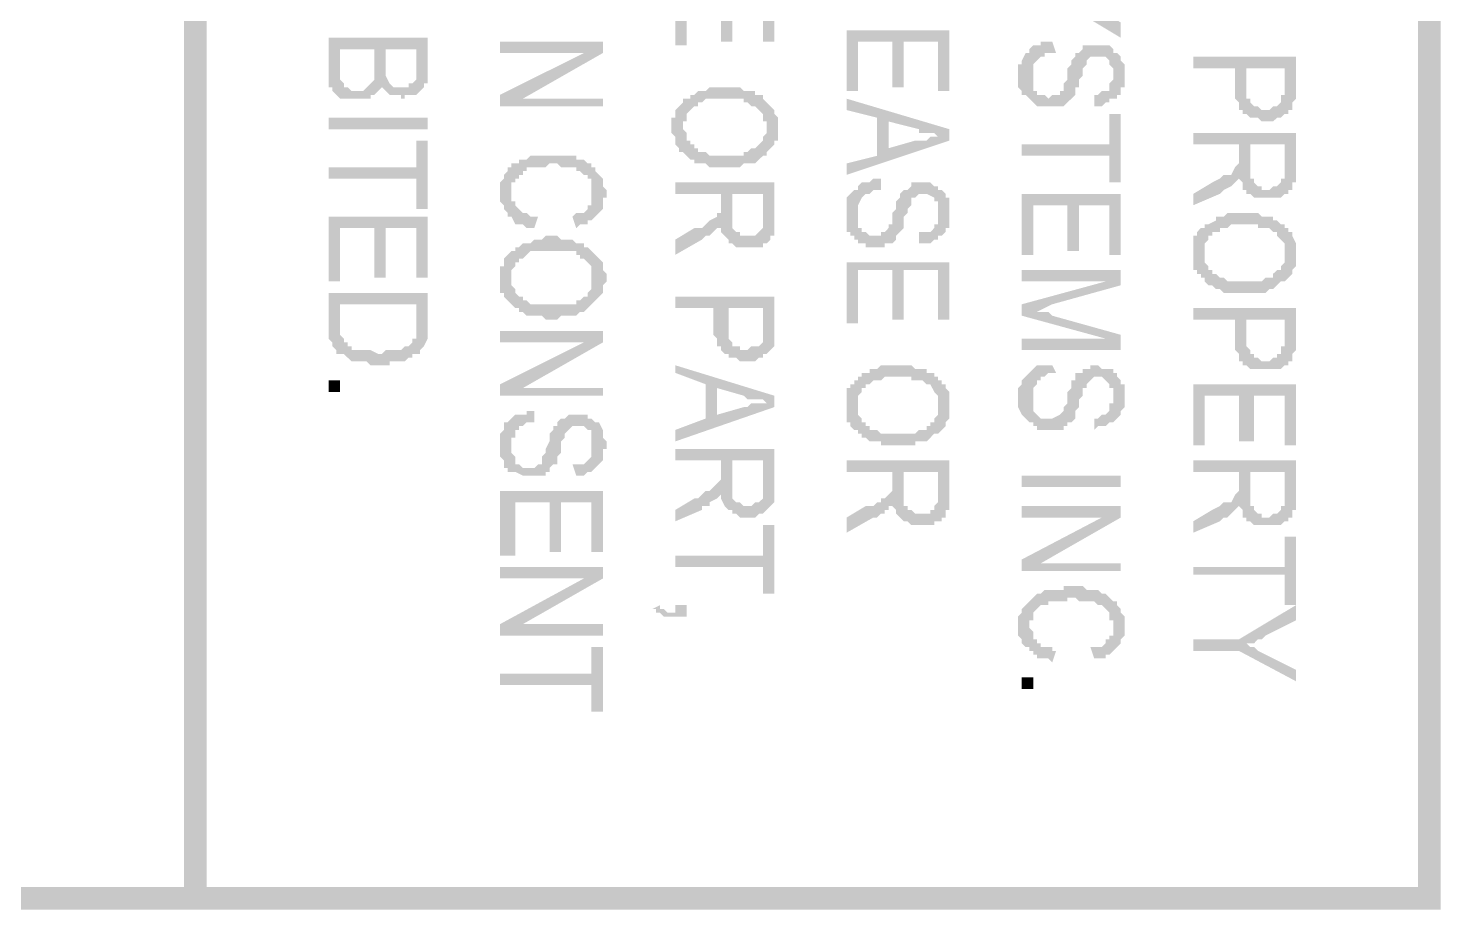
# Model space of a CAD drawing. Header units: inches. Extents: x -186 to 186, y -282 to 282.
# Drawn here: x 172.37 to 186.11, y -282.11 to -273.54 of the extents above; entities that cross this region are included whole.
import ezdxf

# ---------------------------------------------------------------- set-up
doc = ezdxf.new("R2010")
doc.units = ezdxf.units.IN
doc.header["$MEASUREMENT"] = 0
doc.layers.add('H', color=7, linetype='CONTINUOUS', lineweight=100)

msp = doc.modelspace()

# ---------------------------------------------------------------- hatches: boundary and pattern name
at = {"layer": 'H', "linetype": 'Continuous'}
for points in [[(186.111, -282.111), (185.889, 281.889), (186.111, 282.111)], [(185.889, -281.889), (186.111, -282.111), (185.889, 281.889)], [(186.111, -282.111), (185.889, -258.111), (186.111, -257.889)], [(174.111, -258), (173.889, -258), (174.111, -282)], [(173.889, -258), (174.111, -282), (173.889, -282)], [(185.889, -281.889), (186.111, -282.111), (185.889, -258.111)], [(179.63, -273.667), (179.63, -273.111), (178.667, -273.111), (178.667, -273.704), (178.778, -273.704), (178.778, -273.185), (179.111, -273.185), (179.111, -273.667), (179.222, -273.667), (179.222, -273.185), (179.519, -273.185), (179.519, -273.667)], [(183, -273.63), (183, -273.481), (182.741, -273.333), (182.704, -273.333), (182.667, -273.296), (182.63, -273.296), (182.593, -273.259), (182.556, -273.259), (182.556, -273.222), (182.444, -273.185), (182.037, -273.185), (182.037, -273.296), (182.444, -273.296)], [(181.333, -274.148), (181.333, -273.556), (180.333, -273.556), (180.333, -274.148), (180.444, -274.148), (180.444, -273.667), (180.778, -273.667), (180.778, -274.111), (180.889, -274.111), (180.889, -273.667), (181.222, -273.667), (181.222, -274.148)], [(176.259, -273.926), (176.259, -273.63), (175.296, -273.63), (175.296, -274), (175.296, -274.037), (175.296, -274.074), (175.296, -274.111), (175.333, -274.111), (175.333, -274.148), (175.37, -274.185), (175.407, -273.741), (175.741, -273.741), (175.741, -273.926), (175.741, -274.185), (175.778, -274.148), (175.815, -274.111), (175.852, -274.148), (175.852, -273.741), (176.148, -273.741), (176.148, -273.889), (176.185, -274.148), (176.222, -274.111), (176.222, -274.074), (176.259, -274.074), (176.259, -274.037), (176.259, -273.963)], [(175.741, -274.185), (175.741, -273.926), (175.741, -274.037), (175.704, -274.074), (175.667, -274.111), (175.63, -274.148), (175.519, -274.148), (175.481, -274.111), (175.444, -274.111), (175.444, -274.074), (175.407, -274.037), (175.407, -273.741), (175.37, -274.185), (175.407, -274.222), (175.444, -274.222), (175.481, -274.222), (175.667, -274.222), (175.704, -274.222), (175.704, -274.185)], [(176.185, -274.148), (176.148, -273.889), (176.148, -273.963), (176.148, -274), (176.148, -274.037), (176.111, -274.074), (176.074, -274.074), (176.074, -274.111), (176.037, -274.111), (176, -274.111), (175.963, -274.111), (175.926, -274.111), (175.889, -274.074), (175.852, -274), (175.852, -273.963), (175.852, -273.741), (175.852, -274.148), (175.889, -274.185), (175.926, -274.185), (176, -274.185), (176, -274.222), (176.037, -274.222), (176.037, -274.185), (176.111, -274.185), (176.148, -274.185)], [(177.963, -273.778), (177.963, -273.667), (176.963, -273.667), (176.963, -273.778), (177.778, -273.778)], [(183.037, -274), (183.037, -273.963), (183.037, -273.889), (183, -273.852), (183, -273.815), (182.963, -273.778), (182.926, -273.778), (182.926, -273.741), (182.889, -273.704), (182.852, -273.704), (182.815, -273.704), (182.778, -273.704), (182.704, -273.704), (182.667, -273.704), (182.63, -273.704), (182.63, -273.741), (182.593, -273.778), (182.556, -273.778), (182.556, -273.815), (182.519, -273.852), (182.519, -273.889), (182.481, -273.926), (182.481, -273.963), (182.481, -274), (182.481, -274.037), (182.444, -274.074), (182.444, -274.111), (182.444, -274.148), (182.407, -274.148), (182.407, -274.185), (182.37, -274.185), (182.333, -274.185), (182.296, -274.222), (182.259, -274.185), (182.222, -274.185), (182.185, -274.185), (182.185, -274.148), (182.148, -274.148), (182.148, -274.111), (182.148, -274.074), (182.148, -274), (182.111, -273.741), (182.111, -273.778), (182.074, -273.778), (182.037, -273.852), (182.037, -273.889), (182, -273.889), (182, -274.111), (182.037, -274.148), (182.037, -274.185), (182.074, -274.185), (182.111, -274.222), (182.148, -274.259), (182.185, -274.296), (182.222, -274.296), (182.37, -274.296), (182.407, -274.296), (182.444, -274.296), (182.481, -274.259), (182.519, -274.222), (182.556, -274.185), (182.556, -274.148), (182.556, -274.111), (182.593, -274.111), (182.593, -274.074), (182.593, -274.037), (182.63, -274), (182.63, -273.963), (182.63, -273.926), (182.667, -273.889), (182.667, -273.852), (182.704, -273.815), (182.741, -273.815), (182.815, -273.815), (182.852, -273.815), (182.889, -273.852), (182.889, -273.889), (182.926, -273.926), (182.926, -274), (182.926, -274.222), (182.963, -274.222), (182.963, -274.185), (183, -274.185), (183, -274.111), (183.037, -274.111), (183.037, -274.037)], [(182.37, -273.778), (182.333, -273.667), (182.296, -273.667), (182.259, -273.667), (182.222, -273.667), (182.222, -273.704), (182.185, -273.704), (182.148, -273.704), (182.111, -273.741), (182.148, -274), (182.148, -273.926), (182.148, -273.889), (182.185, -273.852), (182.222, -273.815), (182.259, -273.815), (182.259, -273.778), (182.296, -273.778), (182.333, -273.778)], [(177.963, -273.778), (177.778, -273.778), (176.963, -274.185), (177.185, -274.222)], [(184.704, -274.111), (184.704, -273.815), (183.704, -273.815), (183.704, -273.926), (184.111, -273.926), (184.111, -274.185), (184.111, -274.222), (184.148, -274.259), (184.148, -274.296), (184.148, -274.333), (184.185, -274.333), (184.185, -274.37), (184.222, -274.37), (184.222, -273.926), (184.593, -273.926), (184.593, -274.37), (184.63, -274.37), (184.63, -274.333), (184.667, -274.333), (184.667, -274.296), (184.667, -274.259), (184.704, -274.222), (184.704, -274.148)], [(182.926, -274.222), (182.926, -274), (182.926, -274.037), (182.889, -274.074), (182.889, -274.111), (182.889, -274.148), (182.852, -274.148), (182.815, -274.148), (182.778, -274.185), (182.741, -274.185), (182.741, -274.296), (182.778, -274.296), (182.815, -274.296), (182.852, -274.259), (182.889, -274.259), (182.889, -274.222)], [(184.593, -274.37), (184.593, -274.111), (184.593, -274.185), (184.556, -274.185), (184.556, -274.222), (184.556, -274.259), (184.519, -274.296), (184.481, -274.296), (184.444, -274.333), (184.37, -274.333), (184.333, -274.296), (184.296, -274.296), (184.259, -274.259), (184.259, -274.222), (184.222, -274.222), (184.222, -274.185), (184.222, -273.926), (184.222, -274.37), (184.259, -274.407), (184.296, -274.407), (184.333, -274.407), (184.37, -274.444), (184.481, -274.444), (184.519, -274.407), (184.556, -274.407)], [(179.667, -274.519), (179.667, -274.444), (179.667, -274.407), (179.63, -274.37), (179.63, -274.333), (179.593, -274.296), (179.519, -274.222), (179.519, -274.185), (179.481, -274.185), (179.444, -274.185), (179.444, -274.148), (179.407, -274.148), (179.37, -274.148), (179.333, -274.148), (179.296, -274.111), (179.222, -274.111), (179.185, -274.111), (179.111, -274.111), (179.074, -274.111), (179, -274.111), (178.963, -274.148), (178.926, -274.148), (178.889, -274.148), (178.852, -274.185), (178.815, -274.185), (178.815, -274.222), (178.778, -274.222), (178.741, -274.222), (178.741, -274.259), (178.704, -274.296), (178.667, -274.333), (178.667, -274.37), (178.667, -274.407), (178.63, -274.407), (178.63, -274.556), (178.667, -274.593), (178.667, -274.63), (178.667, -274.667), (178.704, -274.704), (178.704, -274.741), (178.741, -274.741), (178.741, -274.444), (178.778, -274.444), (178.778, -274.407), (178.778, -274.37), (178.815, -274.333), (178.852, -274.296), (178.889, -274.296), (178.889, -274.259), (178.926, -274.259), (178.963, -274.222), (179, -274.222), (179.259, -274.222), (179.296, -274.222), (179.333, -274.222), (179.333, -274.259), (179.37, -274.259), (179.407, -274.296), (179.444, -274.296), (179.481, -274.333), (179.519, -274.37), (179.519, -274.407), (179.519, -274.444), (179.556, -274.444), (179.556, -274.778), (179.556, -274.741), (179.593, -274.704), (179.63, -274.667), (179.63, -274.63), (179.667, -274.63), (179.667, -274.556)], [(177.963, -274.296), (177.963, -274.222), (177.185, -274.222), (176.963, -274.185), (176.963, -274.296)], [(181.333, -274.63), (181.333, -274.519), (180.333, -274.222), (180.333, -274.333), (180.63, -274.407), (180.63, -274.778), (180.741, -274.444), (181.037, -274.519), (181.037, -274.556), (181.074, -274.556), (181.111, -274.556), (181.148, -274.556), (181.185, -274.556), (181.222, -274.593)], [(175.296, -274.519), (176.259, -274.519), (176.259, -274.407), (175.296, -274.407)], [(181.333, -274.63), (181.222, -274.593), (181.185, -274.593), (181.148, -274.593), (181.111, -274.63), (181.074, -274.63), (181.037, -274.63), (181, -274.63), (180.741, -274.704), (180.741, -274.444), (180.63, -274.778), (180.333, -274.852), (180.333, -274.963)], [(183, -275.037), (183, -274.37), (182.889, -274.37), (182.889, -274.667), (182.037, -274.667), (182.037, -274.778), (182.889, -274.778), (182.889, -275.037)], [(179.556, -274.778), (179.556, -274.519), (179.556, -274.556), (179.519, -274.593), (179.519, -274.63), (179.481, -274.667), (179.444, -274.704), (179.407, -274.704), (179.37, -274.741), (179.333, -274.741), (179.333, -274.778), (179.296, -274.778), (179.259, -274.778), (179.037, -274.778), (179, -274.778), (178.963, -274.741), (178.926, -274.741), (178.889, -274.741), (178.889, -274.704), (178.852, -274.704), (178.852, -274.667), (178.815, -274.667), (178.815, -274.63), (178.778, -274.63), (178.778, -274.556), (178.741, -274.519), (178.741, -274.481), (178.741, -274.741), (178.778, -274.778), (178.815, -274.815), (178.852, -274.815), (178.852, -274.852), (178.889, -274.852), (178.926, -274.852), (178.963, -274.852), (179, -274.889), (179.037, -274.889), (179.111, -274.889), (179.222, -274.889), (179.296, -274.889), (179.333, -274.852), (179.37, -274.852), (179.407, -274.852), (179.444, -274.852), (179.481, -274.815), (179.519, -274.778)], [(184.704, -274.926), (184.704, -274.556), (183.704, -274.556), (183.704, -274.667), (184.148, -274.667), (184.148, -274.778), (184.148, -274.963), (184.148, -275), (184.185, -275.037), (184.185, -275.111), (184.222, -275.111), (184.222, -275.148), (184.259, -275.148), (184.259, -274.667), (184.593, -274.667), (184.593, -274.926), (184.593, -275.148), (184.63, -275.148), (184.63, -275.111), (184.667, -275.111), (184.667, -275.037), (184.704, -275.037), (184.704, -274.963)], [(176.259, -275.296), (176.259, -274.63), (176.148, -274.63), (176.148, -274.889), (175.296, -274.889), (175.296, -275), (176.148, -275), (176.148, -275.296)], [(184.593, -275.148), (184.593, -274.926), (184.593, -275), (184.556, -275), (184.556, -275.037), (184.519, -275.074), (184.481, -275.074), (184.444, -275.111), (184.37, -275.111), (184.37, -275.074), (184.333, -275.074), (184.296, -275.037), (184.296, -275), (184.259, -275), (184.259, -274.667), (184.259, -275.148), (184.296, -275.185), (184.333, -275.185), (184.519, -275.185), (184.556, -275.185)], [(177.852, -274.889), (177.852, -274.852), (177.815, -274.852), (177.778, -274.815), (177.741, -274.815), (177.704, -274.815), (177.704, -274.778), (177.667, -274.778), (177.593, -274.778), (177.556, -274.778), (177.407, -274.778), (177.37, -274.778), (177.296, -274.778), (177.259, -274.778), (177.222, -274.815), (177.185, -274.815), (177.148, -274.815), (177.148, -274.852), (177.111, -274.852), (177.074, -274.852), (177.074, -274.889), (177.037, -274.889), (177.037, -274.926), (177, -274.963), (177, -275), (176.963, -275.037), (176.963, -275.222), (177, -275.259), (177, -275.296), (177.037, -275.333), (177.037, -275.37), (177.074, -275.37), (177.074, -275.111), (177.074, -275.074), (177.074, -275.037), (177.111, -275.037), (177.111, -275), (177.148, -275), (177.148, -274.963), (177.185, -274.963), (177.185, -274.926), (177.222, -274.926), (177.222, -274.889), (177.259, -274.889), (177.296, -274.889), (177.333, -274.889), (177.407, -274.889), (177.444, -274.852), (177.519, -274.852), (177.556, -274.889), (177.63, -274.889), (177.667, -274.889), (177.704, -274.889), (177.704, -274.926), (177.741, -274.926), (177.778, -274.963), (177.815, -274.963), (177.815, -275), (177.852, -275), (177.852, -275.037), (177.852, -275.074), (177.852, -275.111), (177.852, -275.148)], [(184.148, -274.963), (184.148, -274.778), (184.148, -274.852), (184.111, -274.889), (184.074, -274.963), (184.037, -274.963), (184, -274.963), (183.963, -275), (183.889, -275.037), (183.704, -275.148), (183.704, -275.259), (183.963, -275.148), (184, -275.111), (184.074, -275.074), (184.111, -275.037), (184.148, -275)], [(178, -275.148), (178, -275.111), (177.963, -275.074), (177.963, -275.037), (177.963, -275), (177.926, -274.963), (177.889, -274.926), (177.889, -274.889), (177.852, -274.889), (177.852, -275.222), (177.852, -275.259), (177.815, -275.259), (177.815, -275.296), (177.778, -275.333), (177.741, -275.333), (177.704, -275.333), (177.667, -275.37), (177.704, -275.481), (177.741, -275.444), (177.778, -275.444), (177.815, -275.444), (177.815, -275.407), (177.852, -275.407), (177.889, -275.37), (177.963, -275.296), (177.963, -275.259), (177.963, -275.222), (177.963, -275.185), (178, -275.185)], [(179.63, -275.37), (179.63, -275.037), (178.667, -275.037), (178.667, -275.148), (179.111, -275.148), (179.111, -275.259), (179.111, -275.444), (179.111, -275.481), (179.111, -275.519), (179.148, -275.556), (179.185, -275.593), (179.185, -275.63), (179.222, -275.148), (179.519, -275.148), (179.519, -275.37), (179.556, -275.63), (179.593, -275.593), (179.593, -275.556), (179.63, -275.556), (179.63, -275.519), (179.63, -275.407)], [(181.333, -275.333), (181.333, -275.296), (181.333, -275.259), (181.333, -275.222), (181.333, -275.185), (181.296, -275.185), (181.296, -275.148), (181.259, -275.111), (181.222, -275.111), (181.222, -275.074), (181.185, -275.074), (181.148, -275.037), (181.111, -275.037), (181.037, -275.037), (181, -275.037), (180.963, -275.037), (180.963, -275.074), (180.926, -275.111), (180.889, -275.111), (180.852, -275.148), (180.852, -275.185), (180.815, -275.222), (180.815, -275.296), (180.778, -275.333), (180.778, -275.37), (180.778, -275.407), (180.778, -275.444), (180.741, -275.444), (180.741, -275.481), (180.704, -275.519), (180.667, -275.519), (180.667, -275.556), (180.63, -275.556), (180.593, -275.556), (180.556, -275.556), (180.519, -275.519), (180.481, -275.519), (180.481, -275.481), (180.444, -275.481), (180.444, -275.444), (180.444, -275.407), (180.444, -275.333), (180.444, -275.111), (180.407, -275.111), (180.37, -275.148), (180.333, -275.185), (180.333, -275.259), (180.333, -275.444), (180.333, -275.481), (180.333, -275.519), (180.37, -275.519), (180.37, -275.556), (180.407, -275.556), (180.407, -275.593), (180.444, -275.593), (180.444, -275.63), (180.481, -275.63), (180.519, -275.63), (180.519, -275.667), (180.704, -275.667), (180.704, -275.63), (180.741, -275.63), (180.778, -275.63), (180.815, -275.593), (180.815, -275.556), (180.852, -275.519), (180.889, -275.481), (180.889, -275.444), (180.889, -275.407), (180.889, -275.37), (180.926, -275.333), (180.926, -275.296), (180.963, -275.259), (180.963, -275.222), (180.963, -275.185), (181, -275.185), (181.037, -275.148), (181.111, -275.148), (181.185, -275.185), (181.185, -275.222), (181.222, -275.222), (181.222, -275.259), (181.222, -275.333), (181.222, -275.556), (181.259, -275.556), (181.296, -275.519), (181.296, -275.481), (181.333, -275.481), (181.333, -275.444), (181.333, -275.37)], [(180.667, -275.111), (180.667, -275), (180.593, -275), (180.556, -275.037), (180.519, -275.037), (180.481, -275.037), (180.444, -275.074), (180.444, -275.111), (180.444, -275.333), (180.444, -275.296), (180.444, -275.259), (180.481, -275.185), (180.519, -275.148), (180.556, -275.148), (180.593, -275.111), (180.63, -275.111)], [(177.333, -275.37), (177.296, -275.37), (177.259, -275.37), (177.222, -275.333), (177.185, -275.333), (177.148, -275.296), (177.111, -275.259), (177.111, -275.222), (177.074, -275.222), (177.074, -275.185), (177.074, -275.148), (177.074, -275.37), (177.111, -275.444), (177.148, -275.444), (177.185, -275.444), (177.222, -275.481), (177.259, -275.481), (177.296, -275.481)], [(179.111, -275.444), (179.111, -275.259), (179.111, -275.333), (179.074, -275.333), (179.074, -275.37), (179, -275.407), (178.963, -275.444), (178.926, -275.481), (178.889, -275.481), (178.852, -275.481), (178.667, -275.593), (178.667, -275.741), (178.926, -275.593), (178.963, -275.556), (179, -275.556), (179.037, -275.519), (179.074, -275.481), (179.111, -275.481)], [(179.556, -275.63), (179.519, -275.37), (179.519, -275.444), (179.519, -275.481), (179.481, -275.519), (179.444, -275.556), (179.407, -275.556), (179.333, -275.556), (179.296, -275.556), (179.296, -275.519), (179.259, -275.519), (179.222, -275.481), (179.222, -275.444), (179.222, -275.148), (179.185, -275.63), (179.222, -275.63), (179.259, -275.667), (179.296, -275.667), (179.444, -275.667), (179.481, -275.667), (179.519, -275.667), (179.519, -275.63)], [(183, -275.741), (183, -275.148), (182.037, -275.148), (182.037, -275.741), (182.148, -275.741), (182.148, -275.259), (182.481, -275.259), (182.481, -275.704), (182.593, -275.704), (182.593, -275.259), (182.889, -275.259), (182.889, -275.741)], [(176.259, -275.963), (176.259, -275.37), (175.296, -275.37), (175.296, -276), (175.407, -276), (175.407, -275.481), (175.741, -275.481), (175.741, -275.963), (175.852, -275.963), (175.852, -275.481), (176.148, -275.481), (176.148, -275.963)], [(181.222, -275.556), (181.222, -275.333), (181.222, -275.37), (181.222, -275.407), (181.222, -275.444), (181.185, -275.444), (181.185, -275.481), (181.148, -275.519), (181.111, -275.519), (181.074, -275.519), (181.037, -275.519), (181.037, -275.63), (181.074, -275.63), (181.148, -275.63), (181.185, -275.593), (181.222, -275.593)], [(184.704, -275.741), (184.704, -275.667), (184.704, -275.63), (184.667, -275.556), (184.667, -275.519), (184.63, -275.519), (184.63, -275.481), (184.593, -275.481), (184.593, -275.444), (184.556, -275.444), (184.519, -275.407), (184.481, -275.407), (184.481, -275.37), (184.444, -275.37), (184.407, -275.37), (184.37, -275.37), (184.333, -275.333), (184.296, -275.333), (184.259, -275.333), (184.148, -275.333), (184.111, -275.333), (184.037, -275.333), (184, -275.37), (183.963, -275.37), (183.926, -275.37), (183.926, -275.407), (183.852, -275.444), (183.815, -275.444), (183.815, -275.481), (183.778, -275.481), (183.741, -275.519), (183.741, -275.556), (183.704, -275.556), (183.704, -275.593), (183.704, -275.63), (183.704, -275.815), (183.704, -275.852), (183.704, -275.889), (183.741, -275.889), (183.741, -275.926), (183.778, -275.926), (183.778, -275.963), (183.815, -275.963), (183.815, -275.667), (183.815, -275.63), (183.852, -275.593), (183.852, -275.556), (183.889, -275.556), (183.889, -275.519), (183.926, -275.519), (183.963, -275.519), (183.963, -275.481), (184, -275.481), (184.037, -275.481), (184.074, -275.444), (184.333, -275.444), (184.333, -275.481), (184.37, -275.481), (184.407, -275.481), (184.444, -275.481), (184.481, -275.519), (184.519, -275.519), (184.519, -275.556), (184.556, -275.593), (184.593, -275.63), (184.593, -275.667), (184.593, -276), (184.63, -275.963), (184.667, -275.926), (184.667, -275.889), (184.704, -275.852), (184.704, -275.778)], [(178, -275.963), (178, -275.926), (177.963, -275.889), (177.963, -275.852), (177.963, -275.815), (177.926, -275.778), (177.889, -275.741), (177.852, -275.704), (177.815, -275.667), (177.778, -275.667), (177.778, -275.63), (177.741, -275.63), (177.704, -275.63), (177.667, -275.593), (177.63, -275.593), (177.556, -275.593), (177.519, -275.556), (177.407, -275.556), (177.37, -275.593), (177.296, -275.593), (177.259, -275.63), (177.222, -275.63), (177.185, -275.63), (177.148, -275.667), (177.111, -275.667), (177.111, -275.704), (177.074, -275.704), (177.037, -275.741), (177, -275.778), (177, -275.815), (177, -275.852), (176.963, -275.852), (176.963, -275.889), (176.963, -276.037), (176.963, -276.074), (176.963, -276.111), (177, -276.111), (177, -276.148), (177.037, -276.185), (177.074, -276.222), (177.074, -275.926), (177.074, -275.889), (177.111, -275.852), (177.111, -275.815), (177.148, -275.815), (177.148, -275.778), (177.185, -275.778), (177.222, -275.741), (177.259, -275.704), (177.296, -275.704), (177.333, -275.704), (177.593, -275.704), (177.63, -275.704), (177.667, -275.704), (177.704, -275.704), (177.704, -275.741), (177.741, -275.741), (177.741, -275.778), (177.778, -275.778), (177.852, -275.852), (177.852, -275.889), (177.852, -275.926), (177.852, -276.222), (177.889, -276.185), (177.926, -276.148), (177.963, -276.111), (177.963, -276.074), (177.963, -276.037), (178, -276)], [(181.333, -276.37), (181.333, -275.815), (180.333, -275.815), (180.333, -276.407), (180.444, -276.407), (180.444, -275.889), (180.778, -275.889), (180.778, -276.37), (180.889, -276.37), (180.889, -275.889), (181.222, -275.889), (181.222, -276.37)], [(184.593, -276), (184.593, -275.741), (184.593, -275.815), (184.556, -275.852), (184.556, -275.889), (184.519, -275.889), (184.481, -275.926), (184.481, -275.963), (184.444, -275.963), (184.407, -275.963), (184.37, -276), (184.333, -276), (184.111, -276), (184.074, -276), (184.037, -276), (184, -275.963), (183.963, -275.963), (183.926, -275.926), (183.889, -275.926), (183.889, -275.889), (183.852, -275.889), (183.852, -275.852), (183.815, -275.815), (183.815, -275.778), (183.815, -275.741), (183.815, -275.704), (183.815, -275.963), (183.815, -276), (183.852, -276.037), (183.889, -276.037), (183.926, -276.074), (183.963, -276.074), (184, -276.111), (184.037, -276.111), (184.111, -276.111), (184.148, -276.111), (184.259, -276.111), (184.296, -276.111), (184.37, -276.111), (184.407, -276.111), (184.444, -276.074), (184.481, -276.074), (184.519, -276.037), (184.556, -276)], [(183, -276.037), (183, -275.889), (182.037, -275.889), (182.037, -276), (182.852, -276)], [(177.852, -276.222), (177.852, -275.963), (177.852, -276.037), (177.852, -276.074), (177.815, -276.111), (177.815, -276.148), (177.778, -276.148), (177.741, -276.185), (177.704, -276.185), (177.704, -276.222), (177.667, -276.222), (177.63, -276.222), (177.593, -276.222), (177.37, -276.222), (177.333, -276.222), (177.296, -276.222), (177.259, -276.222), (177.222, -276.185), (177.185, -276.185), (177.185, -276.148), (177.148, -276.148), (177.111, -276.111), (177.111, -276.074), (177.074, -276.037), (177.074, -276), (177.074, -275.963), (177.074, -276.222), (177.111, -276.259), (177.148, -276.259), (177.148, -276.296), (177.185, -276.296), (177.222, -276.333), (177.259, -276.333), (177.296, -276.333), (177.333, -276.333), (177.37, -276.333), (177.407, -276.37), (177.519, -276.37), (177.556, -276.333), (177.63, -276.333), (177.667, -276.333), (177.704, -276.333), (177.741, -276.296), (177.778, -276.296), (177.815, -276.259)], [(183, -276.037), (182.852, -276), (182.037, -276.222), (182.185, -276.296), (182.333, -276.222)], [(176.259, -276.407), (176.259, -276.111), (175.296, -276.111), (175.296, -276.519), (175.296, -276.556), (175.333, -276.593), (175.333, -276.63), (175.37, -276.667), (175.37, -276.704), (175.407, -276.222), (176.148, -276.222), (176.148, -276.407), (176.185, -276.704), (176.185, -276.667), (176.222, -276.63), (176.259, -276.556), (176.259, -276.519), (176.259, -276.444)], [(176.185, -276.704), (176.148, -276.407), (176.148, -276.444), (176.148, -276.481), (176.148, -276.519), (176.148, -276.556), (176.111, -276.556), (176.111, -276.593), (176.074, -276.63), (176.037, -276.63), (176, -276.667), (175.963, -276.667), (175.926, -276.667), (175.852, -276.667), (175.815, -276.704), (175.778, -276.704), (175.704, -276.667), (175.63, -276.667), (175.593, -276.667), (175.556, -276.667), (175.519, -276.667), (175.519, -276.63), (175.481, -276.63), (175.481, -276.593), (175.444, -276.593), (175.444, -276.556), (175.407, -276.519), (175.407, -276.481), (175.407, -276.222), (175.37, -276.704), (175.407, -276.704), (175.444, -276.704), (175.481, -276.741), (175.519, -276.778), (175.556, -276.778), (175.593, -276.778), (175.63, -276.778), (175.667, -276.778), (175.704, -276.815), (175.889, -276.815), (175.889, -276.778), (175.963, -276.778), (176, -276.778), (176.037, -276.778), (176.074, -276.741), (176.111, -276.741), (176.111, -276.704), (176.148, -276.704)], [(179.63, -276.444), (179.63, -276.148), (178.667, -276.148), (178.667, -276.259), (179.037, -276.259), (179.037, -276.519), (179.074, -276.556), (179.074, -276.593), (179.074, -276.63), (179.111, -276.63), (179.111, -276.667), (179.148, -276.704), (179.185, -276.704), (179.185, -276.259), (179.519, -276.259), (179.519, -276.704), (179.556, -276.704), (179.593, -276.667), (179.63, -276.63), (179.63, -276.593), (179.63, -276.556), (179.63, -276.481)], [(183, -276.667), (183, -276.519), (182.333, -276.333), (182.296, -276.296), (182.259, -276.296), (182.222, -276.296), (182.185, -276.296), (182.037, -276.222), (182.037, -276.333), (182.852, -276.556)], [(179.519, -276.704), (179.519, -276.444), (179.519, -276.519), (179.519, -276.556), (179.519, -276.593), (179.481, -276.63), (179.444, -276.63), (179.407, -276.63), (179.37, -276.667), (179.296, -276.667), (179.296, -276.63), (179.259, -276.63), (179.222, -276.63), (179.222, -276.593), (179.185, -276.556), (179.185, -276.519), (179.185, -276.259), (179.185, -276.704), (179.185, -276.741), (179.222, -276.741), (179.259, -276.741), (179.296, -276.778), (179.444, -276.778), (179.481, -276.741), (179.519, -276.741)], [(184.704, -276.556), (184.704, -276.259), (183.704, -276.259), (183.704, -276.37), (184.111, -276.37), (184.111, -276.63), (184.111, -276.667), (184.148, -276.704), (184.148, -276.741), (184.148, -276.778), (184.185, -276.778), (184.185, -276.815), (184.222, -276.815), (184.222, -276.37), (184.593, -276.37), (184.593, -276.815), (184.63, -276.815), (184.63, -276.778), (184.667, -276.778), (184.667, -276.741), (184.667, -276.704), (184.704, -276.667), (184.704, -276.593)], [(184.593, -276.815), (184.593, -276.556), (184.593, -276.63), (184.556, -276.63), (184.556, -276.667), (184.556, -276.704), (184.519, -276.704), (184.519, -276.741), (184.481, -276.741), (184.444, -276.778), (184.37, -276.778), (184.333, -276.741), (184.296, -276.741), (184.296, -276.704), (184.259, -276.704), (184.259, -276.667), (184.222, -276.63), (184.222, -276.37), (184.222, -276.815), (184.259, -276.852), (184.296, -276.852), (184.333, -276.852), (184.37, -276.852), (184.481, -276.852), (184.519, -276.852), (184.556, -276.852)], [(177.963, -276.593), (177.963, -276.481), (176.963, -276.481), (176.963, -276.593), (177.778, -276.593)], [(177.963, -276.593), (177.778, -276.593), (176.963, -277), (177.185, -277.037)], [(183, -276.667), (182.852, -276.556), (182.037, -276.556), (182.037, -276.667)], [(179.63, -277.222), (179.63, -277.111), (178.667, -276.815), (178.667, -276.889), (178.963, -277), (178.963, -277.333), (179.074, -277.037), (179.333, -277.111), (179.37, -277.148), (179.407, -277.148), (179.444, -277.148), (179.481, -277.148), (179.519, -277.148), (179.556, -277.185)], [(181.333, -277.222), (181.333, -277.148), (181.333, -277.111), (181.333, -277.074), (181.296, -277.037), (181.296, -277), (181.259, -277), (181.259, -276.963), (181.222, -276.963), (181.222, -276.926), (181.185, -276.926), (181.185, -276.889), (181.148, -276.889), (181.111, -276.889), (181.111, -276.852), (181.074, -276.852), (181.037, -276.852), (181, -276.852), (180.963, -276.815), (180.889, -276.815), (180.778, -276.815), (180.741, -276.815), (180.667, -276.815), (180.63, -276.852), (180.593, -276.852), (180.556, -276.852), (180.556, -276.889), (180.519, -276.889), (180.481, -276.889), (180.481, -276.926), (180.444, -276.926), (180.444, -276.963), (180.407, -276.963), (180.407, -277), (180.37, -277), (180.37, -277.037), (180.333, -277.037), (180.333, -277.074), (180.333, -277.111), (180.333, -277.296), (180.333, -277.333), (180.333, -277.37), (180.37, -277.37), (180.37, -277.407), (180.407, -277.444), (180.444, -277.444), (180.444, -277.148), (180.444, -277.111), (180.481, -277.074), (180.481, -277.037), (180.519, -277.037), (180.519, -277), (180.556, -277), (180.593, -276.963), (180.63, -276.963), (180.667, -276.963), (180.704, -276.926), (180.963, -276.926), (180.963, -276.963), (181, -276.963), (181.037, -276.963), (181.074, -276.963), (181.111, -277), (181.148, -277), (181.185, -277.074), (181.222, -277.111), (181.222, -277.148), (181.222, -277.481), (181.259, -277.444), (181.296, -277.407), (181.296, -277.37), (181.333, -277.333), (181.333, -277.259)], [(183.037, -277.111), (183.037, -277.074), (183.037, -277.037), (183.037, -277), (183, -277), (183, -276.963), (182.963, -276.926), (182.963, -276.889), (182.926, -276.889), (182.926, -276.852), (182.889, -276.852), (182.852, -276.852), (182.815, -276.852), (182.778, -276.815), (182.704, -276.815), (182.704, -276.852), (182.667, -276.852), (182.63, -276.852), (182.63, -276.889), (182.593, -276.889), (182.556, -276.889), (182.556, -276.926), (182.556, -276.963), (182.519, -276.963), (182.519, -277.037), (182.481, -277.074), (182.481, -277.111), (182.481, -277.148), (182.481, -277.185), (182.444, -277.222), (182.444, -277.259), (182.407, -277.296), (182.333, -277.333), (182.296, -277.333), (182.259, -277.333), (182.222, -277.333), (182.185, -277.296), (182.148, -277.259), (182.148, -277.222), (182.148, -277.185), (182.148, -277.148), (182.111, -276.889), (182.074, -276.926), (182.037, -276.963), (182.037, -277), (182, -277.037), (182, -277.222), (182.037, -277.296), (182.074, -277.333), (182.111, -277.37), (182.148, -277.37), (182.148, -277.407), (182.185, -277.407), (182.185, -277.444), (182.222, -277.444), (182.37, -277.444), (182.407, -277.444), (182.444, -277.444), (182.444, -277.407), (182.481, -277.407), (182.481, -277.37), (182.519, -277.37), (182.556, -277.333), (182.556, -277.296), (182.556, -277.259), (182.593, -277.222), (182.593, -277.185), (182.593, -277.148), (182.63, -277.111), (182.63, -277.074), (182.63, -277.037), (182.667, -277.037), (182.667, -277), (182.704, -276.963), (182.741, -276.926), (182.815, -276.926), (182.852, -276.963), (182.889, -277), (182.889, -277.037), (182.926, -277.037), (182.926, -277.111), (182.926, -277.37), (182.963, -277.333), (183, -277.296), (183, -277.259), (183.037, -277.222), (183.037, -277.185), (183.037, -277.148)], [(182.37, -276.889), (182.333, -276.815), (182.296, -276.815), (182.259, -276.815), (182.222, -276.815), (182.185, -276.815), (182.148, -276.852), (182.111, -276.889), (182.148, -277.148), (182.148, -277.074), (182.148, -277.037), (182.185, -277), (182.185, -276.963), (182.222, -276.963), (182.222, -276.926), (182.259, -276.926), (182.296, -276.889), (182.333, -276.889)], [(175.296, -277.074), (175.407, -277.074), (175.407, -276.963), (175.296, -276.963)], [(177.963, -277.111), (177.963, -277.037), (177.185, -277.037), (176.963, -277), (176.963, -277.111)], [(179.63, -277.222), (179.556, -277.185), (179.519, -277.185), (179.481, -277.185), (179.444, -277.185), (179.407, -277.185), (179.37, -277.222), (179.333, -277.222), (179.074, -277.296), (179.074, -277.037), (178.963, -277.333), (178.667, -277.444), (178.667, -277.556)], [(184.704, -277.593), (184.704, -277), (183.704, -277), (183.704, -277.593), (183.815, -277.593), (183.815, -277.111), (184.148, -277.111), (184.148, -277.556), (184.296, -277.556), (184.296, -277.111), (184.593, -277.111), (184.593, -277.593)], [(181.222, -277.481), (181.222, -277.222), (181.222, -277.296), (181.185, -277.333), (181.185, -277.37), (181.148, -277.37), (181.148, -277.407), (181.111, -277.407), (181.111, -277.444), (181.074, -277.444), (181.037, -277.444), (181, -277.481), (180.963, -277.481), (180.704, -277.481), (180.667, -277.481), (180.63, -277.444), (180.593, -277.444), (180.556, -277.444), (180.556, -277.407), (180.519, -277.407), (180.519, -277.37), (180.481, -277.37), (180.481, -277.333), (180.444, -277.296), (180.444, -277.259), (180.444, -277.222), (180.444, -277.185), (180.444, -277.444), (180.444, -277.481), (180.481, -277.481), (180.481, -277.519), (180.519, -277.519), (180.556, -277.556), (180.593, -277.556), (180.63, -277.556), (180.667, -277.556), (180.667, -277.593), (180.741, -277.593), (180.778, -277.593), (180.889, -277.593), (180.926, -277.593), (181, -277.593), (181, -277.556), (181.037, -277.556), (181.074, -277.556), (181.111, -277.556), (181.148, -277.519), (181.185, -277.481)], [(182.926, -277.37), (182.926, -277.111), (182.926, -277.185), (182.889, -277.185), (182.889, -277.222), (182.889, -277.259), (182.852, -277.296), (182.815, -277.296), (182.778, -277.333), (182.741, -277.333), (182.741, -277.444), (182.778, -277.407), (182.815, -277.407), (182.852, -277.407), (182.889, -277.37)], [(178, -277.593), (178, -277.556), (177.963, -277.519), (177.963, -277.481), (177.963, -277.444), (177.926, -277.37), (177.889, -277.37), (177.852, -277.333), (177.815, -277.333), (177.815, -277.296), (177.778, -277.296), (177.741, -277.296), (177.667, -277.296), (177.63, -277.296), (177.593, -277.333), (177.556, -277.333), (177.519, -277.37), (177.519, -277.407), (177.481, -277.407), (177.481, -277.444), (177.444, -277.481), (177.444, -277.519), (177.444, -277.556), (177.407, -277.63), (177.407, -277.667), (177.37, -277.704), (177.37, -277.741), (177.37, -277.778), (177.333, -277.778), (177.296, -277.815), (177.259, -277.815), (177.222, -277.815), (177.185, -277.815), (177.148, -277.778), (177.111, -277.778), (177.111, -277.741), (177.111, -277.704), (177.074, -277.667), (177.074, -277.593), (177.074, -277.333), (177.037, -277.37), (177, -277.37), (177, -277.444), (176.963, -277.481), (176.963, -277.519), (176.963, -277.704), (177, -277.741), (177, -277.778), (177, -277.815), (177.037, -277.815), (177.037, -277.852), (177.074, -277.852), (177.111, -277.852), (177.185, -277.889), (177.333, -277.889), (177.37, -277.889), (177.407, -277.889), (177.407, -277.852), (177.444, -277.852), (177.444, -277.815), (177.481, -277.778), (177.519, -277.778), (177.519, -277.741), (177.519, -277.704), (177.556, -277.667), (177.556, -277.63), (177.556, -277.593), (177.556, -277.556), (177.593, -277.519), (177.593, -277.481), (177.63, -277.444), (177.667, -277.407), (177.704, -277.407), (177.778, -277.407), (177.815, -277.444), (177.852, -277.444), (177.852, -277.481), (177.852, -277.519), (177.852, -277.593), (177.889, -277.815), (177.926, -277.778), (177.963, -277.741), (177.963, -277.704), (177.963, -277.63), (178, -277.63)], [(177.296, -277.37), (177.296, -277.259), (177.222, -277.259), (177.222, -277.296), (177.185, -277.296), (177.148, -277.296), (177.111, -277.296), (177.074, -277.333), (177.074, -277.593), (177.074, -277.519), (177.111, -277.519), (177.111, -277.444), (177.148, -277.444), (177.148, -277.407), (177.185, -277.407), (177.222, -277.37), (177.259, -277.37)], [(177.889, -277.815), (177.852, -277.593), (177.852, -277.63), (177.852, -277.667), (177.852, -277.704), (177.815, -277.741), (177.778, -277.778), (177.704, -277.778), (177.667, -277.778), (177.704, -277.889), (177.778, -277.889), (177.815, -277.852), (177.852, -277.852)], [(179.63, -278), (179.63, -277.63), (178.667, -277.63), (178.667, -277.741), (179.111, -277.741), (179.111, -277.852), (179.111, -278.037), (179.111, -278.111), (179.148, -278.185), (179.185, -278.222), (179.222, -277.741), (179.519, -277.741), (179.519, -278), (179.556, -278.222), (179.593, -278.185), (179.63, -278.148), (179.63, -278.111), (179.63, -278.037)], [(179.556, -278.222), (179.519, -278), (179.519, -278.074), (179.519, -278.111), (179.481, -278.148), (179.444, -278.148), (179.407, -278.185), (179.333, -278.185), (179.296, -278.148), (179.259, -278.148), (179.222, -278.111), (179.222, -278.074), (179.222, -277.741), (179.185, -278.222), (179.222, -278.222), (179.222, -278.259), (179.259, -278.259), (179.296, -278.296), (179.444, -278.296), (179.481, -278.259), (179.519, -278.259)], [(181.333, -278.111), (181.333, -277.741), (180.333, -277.741), (180.333, -277.852), (180.778, -277.852), (180.778, -277.963), (180.778, -278.148), (180.778, -278.185), (180.815, -278.222), (180.815, -278.259), (180.852, -278.296), (180.889, -278.333), (180.889, -277.852), (181.222, -277.852), (181.222, -278.111), (181.222, -278.333), (181.259, -278.333), (181.259, -278.296), (181.296, -278.296), (181.296, -278.259), (181.296, -278.222), (181.333, -278.222)], [(184.704, -278.111), (184.704, -277.741), (183.704, -277.741), (183.704, -277.852), (184.148, -277.852), (184.148, -277.963), (184.148, -278.148), (184.148, -278.185), (184.185, -278.222), (184.185, -278.296), (184.222, -278.296), (184.222, -278.333), (184.259, -278.333), (184.259, -277.852), (184.593, -277.852), (184.593, -278.111), (184.593, -278.333), (184.63, -278.333), (184.63, -278.296), (184.667, -278.296), (184.667, -278.222), (184.704, -278.222), (184.704, -278.148)], [(179.111, -278.037), (179.111, -277.852), (179.111, -277.926), (179.074, -277.963), (179, -278.037), (178.963, -278.037), (178.926, -278.074), (178.889, -278.111), (178.852, -278.111), (178.667, -278.222), (178.667, -278.333), (178.926, -278.222), (178.926, -278.185), (178.963, -278.185), (179, -278.185), (179, -278.148), (179.074, -278.111), (179.111, -278.074)], [(181.222, -278.333), (181.222, -278.111), (181.222, -278.148), (181.185, -278.185), (181.185, -278.222), (181.148, -278.222), (181.148, -278.259), (181.111, -278.259), (181.074, -278.259), (181, -278.259), (180.963, -278.222), (180.926, -278.222), (180.926, -278.185), (180.889, -278.185), (180.889, -278.148), (180.889, -277.852), (180.889, -278.333), (180.926, -278.333), (180.963, -278.37), (181.148, -278.37), (181.185, -278.37), (181.185, -278.333)], [(184.593, -278.333), (184.593, -278.111), (184.593, -278.185), (184.556, -278.185), (184.556, -278.222), (184.519, -278.259), (184.481, -278.259), (184.444, -278.296), (184.37, -278.296), (184.37, -278.259), (184.333, -278.259), (184.296, -278.222), (184.296, -278.185), (184.259, -278.185), (184.259, -277.852), (184.259, -278.333), (184.296, -278.37), (184.333, -278.37), (184.519, -278.37), (184.556, -278.37)], [(180.778, -278.148), (180.778, -277.963), (180.778, -278.037), (180.741, -278.074), (180.704, -278.111), (180.667, -278.111), (180.667, -278.148), (180.63, -278.148), (180.593, -278.185), (180.556, -278.185), (180.519, -278.185), (180.333, -278.296), (180.333, -278.444), (180.593, -278.296), (180.63, -278.296), (180.667, -278.259), (180.704, -278.259), (180.704, -278.222), (180.741, -278.222), (180.741, -278.185), (180.778, -278.185)], [(182.037, -278), (183, -278), (183, -277.889), (182.037, -277.889)], [(184.148, -278.148), (184.148, -277.963), (184.148, -278.037), (184.111, -278.074), (184.074, -278.148), (184.037, -278.148), (184, -278.148), (183.963, -278.185), (183.889, -278.222), (183.704, -278.333), (183.704, -278.444), (183.963, -278.333), (184, -278.296), (184.037, -278.296), (184.074, -278.259), (184.111, -278.222), (184.148, -278.185)], [(177.963, -278.63), (177.963, -278.037), (176.963, -278.037), (176.963, -278.667), (177.111, -278.667), (177.111, -278.148), (177.444, -278.148), (177.444, -278.63), (177.556, -278.63), (177.556, -278.148), (177.852, -278.148), (177.852, -278.63)], [(183, -278.296), (183, -278.185), (182.037, -278.185), (182.037, -278.296), (182.815, -278.296)], [(179.63, -279.037), (179.63, -278.37), (179.519, -278.37), (179.519, -278.667), (178.667, -278.667), (178.667, -278.778), (179.519, -278.778), (179.519, -279.037)], [(183, -278.296), (182.815, -278.296), (182.037, -278.704), (182.222, -278.741)], [(184.704, -279.148), (184.704, -278.481), (184.593, -278.481), (184.593, -278.778), (183.704, -278.778), (183.704, -278.852), (184.593, -278.852), (184.593, -279.148)], [(183, -278.815), (183, -278.741), (182.222, -278.741), (182.037, -278.704), (182.037, -278.815)], [(177.963, -278.889), (177.963, -278.778), (176.963, -278.778), (176.963, -278.889), (177.778, -278.889)], [(177.963, -278.889), (177.778, -278.889), (176.963, -279.333), (177.185, -279.333)], [(182.926, -279.111), (182.889, -279.074), (182.852, -279.037), (182.815, -279.037), (182.778, -279), (182.741, -279), (182.704, -279), (182.667, -279), (182.63, -278.963), (182.444, -278.963), (182.444, -279), (182.37, -279), (182.333, -279), (182.296, -279), (182.259, -279), (182.222, -279.037), (182.185, -279.037), (182.148, -279.074), (182.111, -279.111), (182.074, -279.148), (182.037, -279.185), (182.037, -279.222), (182, -279.259), (182, -279.444), (182.037, -279.481), (182.037, -279.519), (182.074, -279.556), (182.111, -279.556), (182.111, -279.593), (182.111, -279.296), (182.148, -279.296), (182.148, -279.259), (182.148, -279.222), (182.185, -279.185), (182.222, -279.148), (182.259, -279.148), (182.296, -279.148), (182.296, -279.111), (182.333, -279.111), (182.37, -279.111), (182.481, -279.111), (182.481, -279.074), (182.556, -279.074), (182.593, -279.111), (182.667, -279.111), (182.704, -279.111), (182.741, -279.111), (182.778, -279.148), (182.815, -279.148), (182.852, -279.185), (182.889, -279.222), (182.889, -279.259), (182.889, -279.296), (182.926, -279.296), (182.926, -279.37)], [(183.037, -279.37), (183.037, -279.333), (183.037, -279.296), (183.037, -279.259), (183, -279.222), (183, -279.185), (182.963, -279.148), (182.963, -279.111), (182.926, -279.111), (182.926, -279.444), (182.889, -279.444), (182.889, -279.481), (182.852, -279.481), (182.852, -279.519), (182.815, -279.556), (182.778, -279.556), (182.741, -279.556), (182.704, -279.556), (182.741, -279.667), (182.778, -279.667), (182.815, -279.667), (182.852, -279.667), (182.852, -279.63), (182.889, -279.63), (182.926, -279.593), (182.963, -279.556), (183, -279.519), (183, -279.481), (183.037, -279.444), (183.037, -279.407)], [(178.778, -279.259), (178.778, -279.148), (178.667, -279.148), (178.667, -279.222), (178.593, -279.222), (178.556, -279.185), (178.519, -279.185), (178.519, -279.148), (178.444, -279.185), (178.481, -279.185), (178.481, -279.222), (178.519, -279.222), (178.556, -279.259), (178.667, -279.259)], [(184.704, -279.296), (184.704, -279.148), (184.148, -279.481), (184.222, -279.519), (184.259, -279.519), (184.296, -279.519), (184.333, -279.481), (184.37, -279.481), (184.407, -279.444)], [(177.963, -279.444), (177.963, -279.333), (177.185, -279.333), (176.963, -279.333), (176.963, -279.444)], [(182.37, -279.593), (182.333, -279.593), (182.333, -279.556), (182.296, -279.556), (182.259, -279.556), (182.222, -279.556), (182.222, -279.519), (182.185, -279.519), (182.185, -279.481), (182.148, -279.481), (182.148, -279.444), (182.148, -279.407), (182.111, -279.37), (182.111, -279.333), (182.111, -279.593), (182.148, -279.593), (182.148, -279.63), (182.185, -279.63), (182.185, -279.667), (182.222, -279.667), (182.296, -279.667), (182.333, -279.704)], [(184.704, -279.889), (184.704, -279.778), (184.407, -279.63), (184.333, -279.593), (184.296, -279.556), (184.259, -279.556), (184.222, -279.519), (184.148, -279.481), (183.704, -279.481), (183.704, -279.593), (184.148, -279.593)], [(177.963, -280.185), (177.963, -279.556), (177.852, -279.556), (177.852, -279.815), (176.963, -279.815), (176.963, -279.926), (177.852, -279.926), (177.852, -280.185)], [(182.037, -279.963), (182.148, -279.963), (182.148, -279.852), (182.037, -279.852)], [(-185.889, -281.889), (-186.111, -282.111), (185.889, -281.889)], [(-186.111, -282.111), (185.889, -281.889), (186.111, -282.111)], [(-185.889, -281.889), (-186.111, -282.111), (185.889, -281.889)], [(-186.111, -282.111), (185.889, -281.889), (186.111, -282.111)]]:
    msp.add_hatch(color=0, dxfattribs=at).paths.add_polyline_path(points)

doc.saveas('drawing.dxf')
